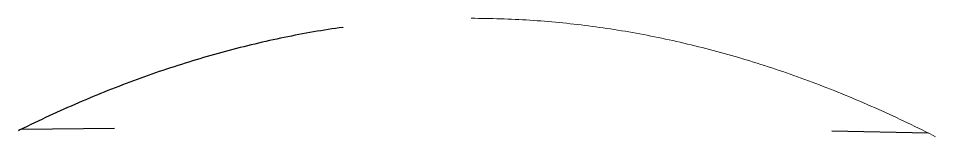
# Model space of a CAD drawing. Header units: millimetres. Extents: x -333068 to 789443, y 114680 to 345248.
# Drawn here: x 539838 to 789443, y 114680 to 146946 of the extents above; entities that cross this region are included whole.
import ezdxf

# ---------------------------------------------------------------- set-up
doc = ezdxf.new("R2010")
doc.units = ezdxf.units.MM
doc.layers.add('标注', color=4, linetype='Continuous', lineweight=13)
doc.layers.add('桥 构造粗实', color=1, linetype='Continuous', lineweight=30)

msp = doc.modelspace()

# ---------------------------------------------------------------- linework, layer by layer
at = {"layer": '标注', "ltscale": 550}
msp.add_lwpolyline([(663036.94098, 146946.49683), (664035.93325, 146944.48336), (665033.91787, 146938.44906), (666031.90269, 146928.3919), (667029.88781, 146914.31186), (668027.87332, 146896.20894), (669025.85931, 146874.08315), (670023.8459, 146847.93446), (671021.83317, 146817.76288), (672019.82123, 146783.5684), (673017.81017, 146745.35101), (674015.80009, 146703.11068), (675013.79108, 146656.84743), (676011.78324, 146606.56122), (677009.77667, 146552.25204), (678007.77147, 146493.91988), (679005.76773, 146431.56473), (680003.76554, 146365.18655), (681001.76501, 146294.78534), (681999.76622, 146220.36108), (682997.76926, 146141.91373), (683995.77425, 146059.44329), (684993.78126, 145972.94972), (685991.79038, 145882.43301), (686989.80172, 145787.89311), (687987.81537, 145689.33002), (688985.83141, 145586.7437), (689983.84993, 145480.13412), (690981.87103, 145369.50125), (691979.8948, 145254.84506), (692977.92132, 145136.16552), (693975.95068, 145013.46259), (694973.98297, 144886.73625), (695972.01828, 144755.98645), (696970.05669, 144621.21316), (697968.09829, 144482.41635), (698966.14316, 144339.59597), (699964.19139, 144192.75198), (700962.24306, 144041.88436), (701960.29826, 143886.99305), (702958.35705, 143728.07802), (703956.41954, 143565.13922), (704954.48579, 143398.1766), (705952.55588, 143227.19014), (706950.6299, 143052.17977), (707948.70792, 142873.14547), (708946.79002, 142690.08717), (709944.87627, 142503.00483), (710942.96674, 142311.89841), (711941.06152, 142116.76785), (712939.16068, 141917.61311), (713937.26428, 141714.43414), (714935.37239, 141507.23088), (715933.4851, 141296.00329), (716931.60246, 141080.75131), (717929.72455, 140861.47489), (718927.85144, 140638.17398), (719925.98318, 140410.84852), (720924.11984, 140179.49846), (721922.2615, 139944.12375), (722920.4082, 139704.72432), (723918.56002, 139461.30013), (724916.71701, 139213.85111), (725914.87924, 138962.37722), (726913.04677, 138706.87838), (727911.21964, 138447.35455), (728909.39793, 138183.80567), (729907.58168, 137916.23168), (730905.77095, 137644.63251), (731903.96579, 137369.00812), (732902.16626, 137089.35843), (733900.37241, 136805.68339), (734898.58429, 136517.98295), (735896.80195, 136226.25703), (736895.02543, 135930.50558), (737893.25479, 135630.72853), (738891.49007, 135326.92583), (739889.73132, 135019.09742), (740887.97858, 134707.24322), (741886.23189, 134391.36319), (742884.4913, 134071.45725), (743882.75685, 133747.52535), (744881.02857, 133419.56741), (745879.30652, 133087.58339), (746877.59071, 132751.57321), (747875.8812, 132411.53682), (748874.17801, 132067.47414), (749872.48119, 131719.38513), (750870.79076, 131367.2697), (751869.10676, 131011.12781), (752867.42922, 130650.95938), (753865.75818, 130286.76436), (754864.09365, 129918.54268), (755862.43567, 129546.29427), (756860.78427, 129170.01908), (757859.13947, 128789.71704), (758857.5013, 128405.38809), (759855.86979, 128017.03216), (760854.24495, 127624.64919), (761852.62682, 127228.23913), (762851.01541, 126827.8019), (763849.41073, 126423.33744), (764847.81283, 126014.84569), (765846.2217, 125602.3266), (766844.63737, 125185.78009), (767843.05986, 124765.2061), (768841.48919, 124340.60458), (769839.92536, 123911.97545), (770838.36839, 123479.31867), (771836.8183, 123042.63417), (772835.27509, 122601.92188), (773833.73879, 122157.18175), (774832.20939, 121708.41372), (775830.68692, 121255.61773), (776829.17138, 120798.79371), (777827.66277, 120337.9416), (778826.16111, 119873.06136), (779824.6664, 119404.15291), (780823.17865, 118931.2162), (781821.69786, 118454.25118), (782820.22403, 117973.25777), (783818.75718, 117488.23593), (784817.2973, 116999.1856), (785815.84439, 116506.10672), (786814.39846, 116008.99923), (787812.95951, 115507.86308), (788811.52753, 115002.69821), (789443.41145, 114680.48779)], dxfattribs=at)
at = {"layer": '桥 构造粗实'}
for p, q in [((540708.4113, 116727.50437), (565991.59073, 116986.01004)), ((761207.88419, 116256.03393), (787385.39912, 115722.43781))]:
    msp.add_line(p, q, dxfattribs=at)
msp.add_lwpolyline([(628158.81567, 144489.51117), (628107.79916, 144482.41635), (627109.75429, 144339.59597), (626111.70606, 144192.75198), (625113.65439, 144041.88436), (624115.59919, 143886.99305), (623117.54039, 143728.07802), (622119.47791, 143565.13922), (621121.41166, 143398.1766), (620123.34157, 143227.19014), (619125.26755, 143052.17977), (618127.18953, 142873.14547), (617129.10743, 142690.08717), (616131.02118, 142503.00483), (615132.93071, 142311.89841), (614134.83593, 142116.76785), (613136.73677, 141917.61311), (612138.63317, 141714.43414), (611140.52506, 141507.23088), (610142.41235, 141296.00329), (609144.29498, 141080.75131), (608146.1729, 140861.47489), (607148.04601, 140638.17398), (606149.91427, 140410.84852), (605151.77761, 140179.49846), (604153.63595, 139944.12375), (603155.48925, 139704.72432), (602157.33743, 139461.30013), (601159.18044, 139213.85111), (600161.01821, 138962.37722), (599162.85068, 138706.87838), (598164.67781, 138447.35455), (597166.49952, 138183.80567), (596168.31577, 137916.23168), (595170.1265, 137644.63251), (594171.93166, 137369.00812), (593173.73119, 137089.35843), (592175.52504, 136805.68339), (591177.31316, 136517.98295), (590179.0955, 136226.25703), (589180.87202, 135930.50558), (588182.64266, 135630.72853), (587184.40738, 135326.92583), (586186.16613, 135019.09742), (585187.91887, 134707.24322), (584189.66556, 134391.36319), (583191.40615, 134071.45725), (582193.1406, 133747.52535), (581194.86888, 133419.56741), (580196.59093, 133087.58339), (579198.30674, 132751.57321), (578200.01625, 132411.53682), (577201.71944, 132067.47414), (576203.41626, 131719.38513), (575205.10669, 131367.2697), (574206.79069, 131011.12781), (573208.46823, 130650.95938), (572210.13927, 130286.76436), (571211.8038, 129918.54268), (570213.46178, 129546.29427), (569215.11318, 129170.01908), (568216.75798, 128789.71704), (567218.39614, 128405.38809), (566220.02766, 128017.03216), (565221.65249, 127624.64919), (564223.27063, 127228.23913), (563224.88204, 126827.8019), (562226.48671, 126423.33744), (561228.08462, 126014.84569), (560229.67575, 125602.3266), (559231.26008, 125185.78009), (558232.83759, 124765.2061), (557234.40826, 124340.60458), (556235.97209, 123911.97545), (555237.52906, 123479.31867), (554239.07915, 123042.63417), (553240.62236, 122601.92188), (552242.15866, 122157.18175), (551243.68805, 121708.41372), (550245.21053, 121255.61773), (549246.72607, 120798.79371), (548248.23468, 120337.9416), (547249.73634, 119873.06136), (546251.23105, 119404.15291), (545252.7188, 118931.2162), (544254.19959, 118454.25118), (543255.67342, 117973.25777), (542257.14027, 117488.23593), (541258.60015, 116999.1856), (540260.05306, 116506.10672), (539837.94872, 116295.97166)], dxfattribs=at)

doc.saveas('drawing.dxf')
